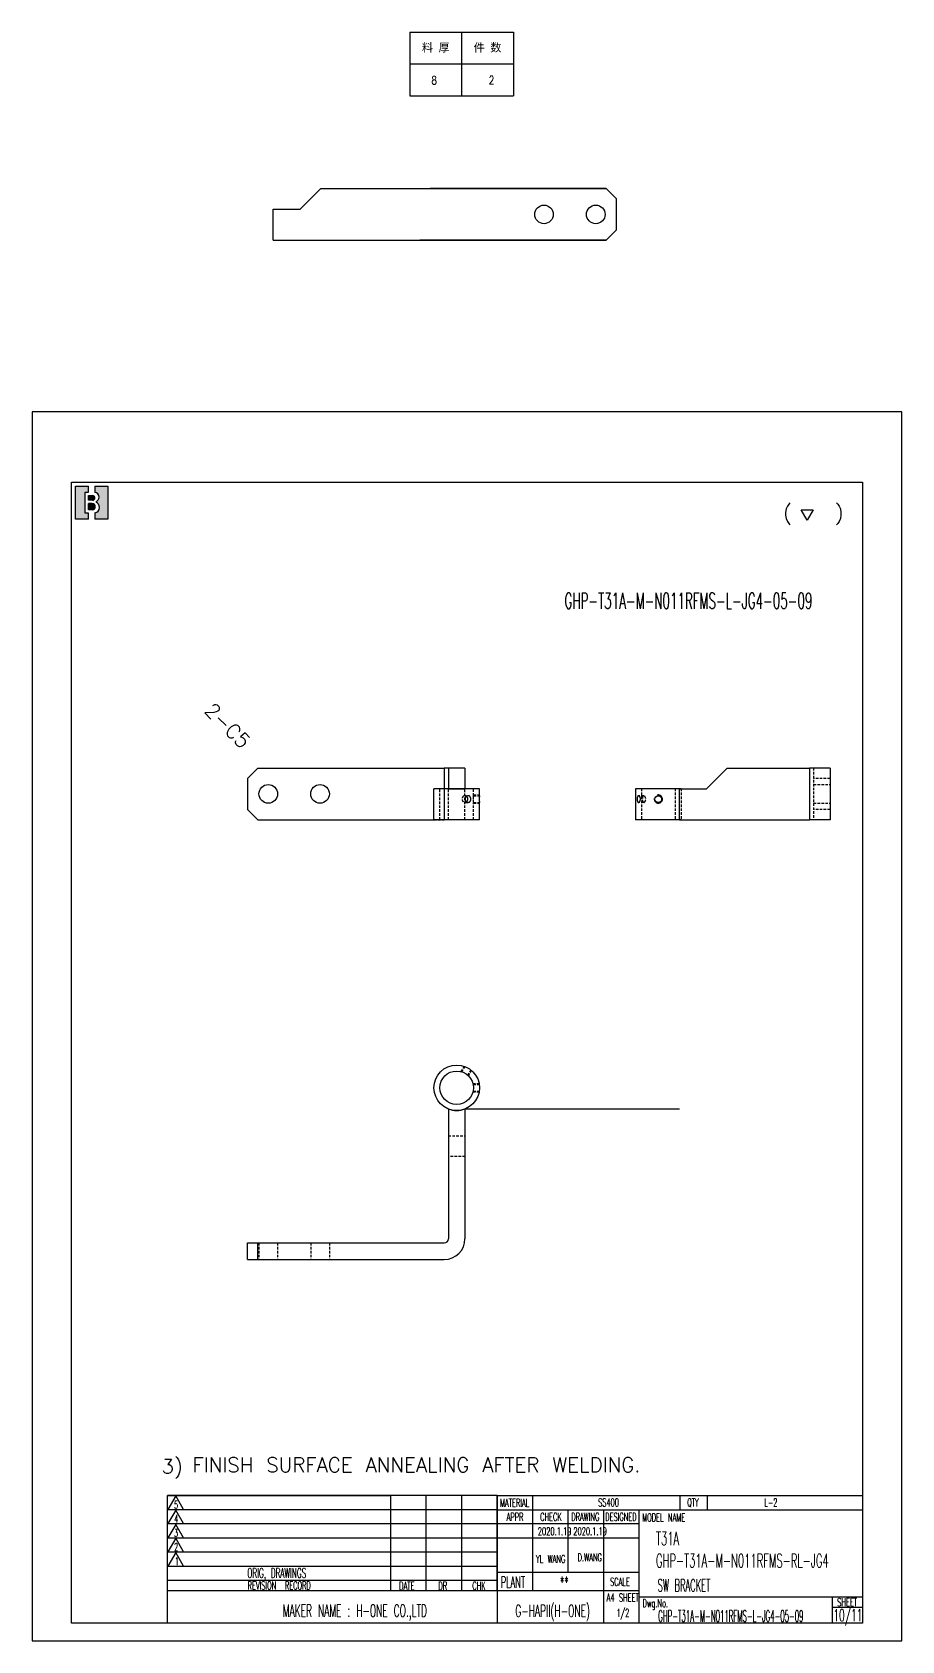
# Model space of a CAD drawing. Header units: inches. Extents: x 10910 to 12477, y 3606 to 4383.
# Drawn here: x 10910 to 11330, y 3606 to 4383 of the extents above; entities that cross this region are included whole.
import ezdxf
from ezdxf.enums import TextEntityAlignment as Align

# ---------------------------------------------------------------- set-up
doc = ezdxf.new("R2010")
doc.units = ezdxf.units.IN
doc.header["$MEASUREMENT"] = 0
doc.linetypes.add('HIDDEN-HOKUTO', pattern=[3.8, 2.5, -1.3])
doc.layers.add('AM_4', color=253, linetype='Continuous', lineweight=25)
for name, color, linetype in [('AM_HID', 1, 'HIDDEN-HOKUTO'), ('AM_VIS', 7, 'Continuous'), ('list', 3, 'Continuous'), ('title_frame', 7, 'Continuous'), ('word_dim', 253, 'Continuous')]:
    doc.layers.add(name, color=color, linetype=linetype)
doc.layers.get('word_dim').off()
doc.styles.add('DIM', font='romans.shx', dxfattribs={"width": 0.8, "bigfont": 'bigfont.shx'})
doc.styles.add('MX_NOTE_STANDARD', font='txt.shx', dxfattribs={"bigfont": 'bigfont.shx'})
doc.styles.get("Standard").update_dxf_attribs({"font": 'txt', "bigfont": 'gbcbig.shx'})

# ---------------------------------------------------------------- blocks, each defined once
blk = doc.blocks.new('B\\M+18B40\\M+196A7\\M+100CF\\M+100B0\\M+100B8')
blk.add_hatch(color=1).paths.add_polyline_path([(0.3999999986702711, 0.8149999997779807), (0.3999999986702711, 0.9999999997779806), (-1.3297288e-09, 0.9999999997779806), (-1.3297288e-09, -2.220193e-10), (0.3999999986702711, -2.220193e-10), (0.3999999986702711, 0.1849999997779807), (0.2999999986702711, 0.1849999997779807), (0.2999999986702711, 0.8149999997779807)])
h = blk.add_hatch(color=1)
edge = h.paths.add_edge_path()
edge.add_line((0.5999999986702714, 0.9999999997779806), (0.5999999986702718, 0.8142220507965398))
edge.add_arc((0.5849999986702712, 0.6699999997779816), 0.1449999999999991, -5.115907697472721e-13, 84.06222754839428, ccw=False)
edge.add_arc((0.5849999986702707, 0.6699999997779802), 0.1449999999999993, -69.82872865353448, 1.1368683772161603e-13, ccw=False)
edge.add_line((0.6349999986702715, 0.5338934238898192), (0.6349999986702711, 0.5120827805020305))
edge.add_arc((0.5699999986702688, 0.3549999997779789), 0.1700000000000021, 3.979039320256561e-13, 67.5204943905955, ccw=False)
edge.add_arc((0.5699999986702724, 0.3549999997779802), 0.1699999999999993, -79.83575137827683, 0, ccw=False)
edge.add_line((0.5999999986702714, 0.1876679944711657), (0.5999999986702714, -2.220192918400699e-10))
edge.add_line((0.5999999986702714, -2.220193e-10), (0.9999999986702712, -2.220193e-10))
edge.add_line((0.9999999986702712, -2.220193e-10), (0.9999999986702712, 0.9999999997779806))
edge.add_line((0.9999999986702712, 0.9999999997779806), (0.5999999986702714, 0.9999999997779806))
h = blk.add_hatch(color=1)
edge = h.paths.add_edge_path()
edge.add_arc((0.5299999986702706, 0.6449999997779808), 0.07, 359.9999999999989, 450)
edge.add_line((0.5299999986702706, 0.7149999997779806), (0.3999999986702711, 0.7149999997779806))
edge.add_line((0.3999999986702711, 0.7149999997779806), (0.3999999986702711, 0.5749999997779809))
edge.add_line((0.3999999986702711, 0.5749999997779809), (0.5299999986702701, 0.5749999997779809))
edge.add_arc((0.5299999986702701, 0.6449999997779808), 0.07, 270, 359.9999999999999)
h = blk.add_hatch(color=1)
edge = h.paths.add_edge_path()
edge.add_arc((0.5149999986702705, 0.3799999997779802), 0.095, 1.018e-13, 90)
edge.add_line((0.5149999986702705, 0.4749999997779804), (0.3999999986702711, 0.4749999997779808))
edge.add_line((0.3999999986702711, 0.4749999997779808), (0.3999999986702711, 0.2849999997779809))
edge.add_line((0.3999999986702711, 0.2849999997779809), (0.5149999986702718, 0.2849999997779809))
edge.add_arc((0.5149999986702718, 0.379999999777981), 0.095, 270, 360.0000000000003)
at = {"color": 1}
for p, q in [((-1.3297288e-09, -2.220193e-10), (-1.3297288e-09, 0.9999999997779806)), ((-1.3297288e-09, 0.9999999997779806), (0.3999999986702711, 0.9999999997779806)), ((0.3999999986702711, 0.8149999997779807), (0.3999999986702711, 0.9999999997779806)), ((0.5999999986702714, 0.9999999997779806), (0.5999999986702718, 0.8142220507965398)), ((0.5999999986702714, 0.9999999997779806), (0.9999999986702712, 0.9999999997779806)), ((0.9999999986702712, 0.9999999997779806), (0.9999999986702712, -2.220193e-10)), ((0.2999999986702711, 0.8149999997779807), (0.3999999986702711, 0.8149999997779807)), ((0.2999999986702711, 0.1849999997779807), (0.2999999986702711, 0.8149999997779807)), ((0.3999999986702711, 0.7149999997779806), (0.5299999986702706, 0.7149999997779806)), ((0.3999999986702711, 0.5749999997779809), (0.3999999986702711, 0.7149999997779806)), ((0.5299999986702701, 0.5749999997779809), (0.3999999986702711, 0.5749999997779809)), ((0.5699999986702711, 0.5249999997779802), (0.5699999986702716, 0.5249999997779807)), ((0.5999999986702705, 0.6449999997779794), (0.59999999867027, 0.6449999997779803)), ((0.6349999986702715, 0.5338934238898192), (0.6349999986702711, 0.5120827805020305)), ((0.7299999986702704, 0.6699999997779807), (0.7299999986702704, 0.6699999997779802)), ((0.3999999986702711, 0.1849999997779807), (0.2999999986702711, 0.1849999997779807)), ((0.5149999986702705, 0.4749999997779804), (0.3999999986702711, 0.4749999997779808)), ((0.3999999986702711, 0.2849999997779809), (0.3999999986702711, 0.4749999997779808)), ((0.5149999986702718, 0.2849999997779809), (0.3999999986702711, 0.2849999997779809)), ((0.3999999986702711, -2.220193e-10), (0.3999999986702711, 0.1849999997779807)), ((0.5999999986702714, 0.1876679944711657), (0.5999999986702714, -2.220193e-10)), ((0.6099999986702707, 0.3799999997779806), (0.609999998670272, 0.3799999997779815)), ((0.739999998670271, 0.3549999997779802), (0.739999998670271, 0.3549999997779802)), ((0.3999999986702711, -2.220193e-10), (-1.3297288e-09, -2.220193e-10)), ((0.9999999986702712, -2.220193e-10), (0.5999999986702714, -2.220193e-10))]:
    blk.add_line(p, q, dxfattribs=at)
for centre, radius, start, end in [((0.5299999986702706, 0.6449999997779808), 0.07, 359.9999999999989, 90), ((0.5299999986702701, 0.6449999997779808), 0.07, 270, 359.9999999999999), ((0.5849999986702712, 0.6699999997779816), 0.1449999999999991, 359.9999999999995, 84.06222754839432), ((0.5849999986702707, 0.6699999997779802), 0.1449999999999993, 290.1712713464655, 1.781e-13), ((0.5699999986702688, 0.3549999997779789), 0.1700000000000021, 4.58e-13, 67.52049439059552), ((0.5149999986702705, 0.3799999997779802), 0.095, 1.018e-13, 90), ((0.5149999986702718, 0.379999999777981), 0.095, 270, 2.799e-13), ((0.5699999986702724, 0.3549999997779802), 0.1699999999999993, 280.1642486217232, 0)]:
    blk.add_arc(centre, radius, start, end, dxfattribs=at)
blk.add_attdef('B機密ﾏｰｸ', (-0.0857467348302255, 1.074949466596297), '', height=0.2)
blk = doc.blocks.new('12')
at = {"layer": 'title_frame', "color": 3, "linetype": 'Continuous'}
blk.add_lwpolyline([(20.45953957290135, 3.029106033062448), (19.01453957290136, 5.531919449999464), (21.90453957290134, 5.531919449999464)], close=True, dxfattribs=at)
blk.add_text('(   )', height=3.5, dxfattribs=at).set_placement((14.64364134312495, 3.07716278909686))
blk = doc.blocks.new('*T894')
at = {"color": 0, "linetype": 'ByBlock', "lineweight": -2, "transparency": 16777216}
for p, q in [((0, 0), (127, 0)), ((0, 0), (0, -78)), ((63.5, 0), (63.5, -78)), ((127, 0), (127, -78)), ((0, -39), (127, -39)), ((0, -78), (127, -78))]:
    blk.add_line(p, q, dxfattribs=at)
at = {"color": 0, "transparency": 16777216, "char_height": 10, "width": 60.5, "attachment_point": 5}
for s, insert in [('{\\fSimSun|b0|i0|c134|p2;料 厚}', (31.75, -19.5)), ('{\\fSimSun|b0|i0|c134|p2;件 数}', (95.25, -19.5))]:
    blk.add_mtext(s, dxfattribs=dict(at, insert=insert))
blk = doc.blocks.new('拆图参数')
blk.add_blockref('*T894', (-63.5, 78))
at = {"style": 'DIM', "width": 0.8}
blk.add_attdef('6', text='', height=10, dxfattribs=at).set_placement((-37.13150068430696, 18.91196557178046), align=Align.MIDDLE_LEFT)
blk.add_attdef('1', text='', height=10, dxfattribs=at).set_placement((36.64564387762221, 19.27161208553298), align=Align.MIDDLE_CENTER)

msp = doc.modelspace()

# ---------------------------------------------------------------- linework, layer by layer
msp.add_line((11119.41490841761, 3862.553569420011), (11223.03780642459, 3862.553569420011))
at = {"layer": 'AM_4', "ltscale": 0.2500015422761067}
msp.add_line((11109.41490841761, 4027.324971511949), (11109.41490841761, 4017.324909820908), dxfattribs=at)
at = {"layer": 'AM_4'}
msp.add_line((11285.79091229925, 4027.324971511949), (11285.79091229925, 4002.324971511949), dxfattribs=at)
at = {"layer": 'AM_4', "ltscale": 0.5}
msp.add_arc((11212.79085565862, 4012.324971511949), 2, 169.9999933467351, 100.0000141662456, dxfattribs=at)
at = {"layer": 'AM_HID', "ltscale": 0.5}
for p, q in [((11109.41490841761, 4027.324971511949), (11109.41490841761, 4002.324971511949)), ((11285.79091229925, 4027.324971511949), (11285.79091229925, 4002.324971511949)), ((11287.79091229925, 4027.324971511949), (11287.79091229925, 4002.324971511949)), ((11295.79091229925, 4022.324971511949), (11287.79091229925, 4022.324971511949)), ((11107.3149084176, 4002.324971511949), (11107.3149084176, 4017.324971511949)), ((11109.41490841761, 4017.324909820908), (11109.41490841761, 4002.324971511949)), ((11111.41490841761, 4002.324971511949), (11111.41490841761, 4017.324971511949)), ((11119.41490841761, 4002.324971511949), (11119.41490841761, 4017.324971511949)), ((11119.46486455769, 4013.945971511177), (11120.91486622571, 4013.94597151122)), ((11123.51490658381, 4014.32497151077), (11126.41490273507, 4014.324971511308)), ((11123.51490806041, 4013.945971511177), (11123.5149084176, 4017.324971511949)), ((11123.51490806041, 4013.945971511177), (11126.41490813262, 4013.94597151122)), ((11126.38057673124, 4013.693748940921), (11126.40496116049, 4013.877053462336)), ((11205.77602497789, 4013.945971511177), (11203.26455218655, 4013.94597151122)), ((11204.69085565862, 4017.324971511949), (11204.69085565862, 4002.324971511949)), ((11220.89085565862, 4017.324971511949), (11220.89085565862, 4002.324971511949)), ((11223.03780642458, 4002.324971511949), (11223.03780642458, 4017.324971511949)), ((11223.79085565862, 4017.324971511949), (11223.79085565862, 4002.324971511949)), ((11223.79085565862, 4017.324971511949), (11223.79085565862, 4002.324971511949)), ((11287.79091229925, 4019.324971510057), (11295.79091229925, 4019.324971510057)), ((11287.79091229925, 4019.324971510057), (11295.79091229925, 4019.324971510057)), ((11119.46495192031, 4010.703971512735), (11120.91495032452, 4010.703971512677)), ((11120.11925517362, 4010.902410179132), (11120.1709372173, 4010.938895548304)), ((11123.51490658381, 4010.324971513142), (11126.41490273507, 4010.324971512603)), ((11123.51490806041, 4010.703971512735), (11126.41490813262, 4010.703971512677)), ((11123.5149084176, 4002.324971511949), (11123.51490806041, 4010.703971512735)), ((11126.41490813262, 4010.703971512677), (11126.40759438203, 4010.754353210901)), ((11205.77607541673, 4010.703971512735), (11203.26460074103, 4010.703971512677)), ((11287.79091229925, 4010.324971513855), (11295.79091229925, 4010.324971513855)), ((11287.79091229925, 4010.324971513855), (11295.79091229925, 4010.324971513855)), ((11295.79091229925, 4007.324971511949), (11287.79091229925, 4007.324971511949)), ((11104.41485736995, 4002.324971511949), (11109.41490841761, 4002.324971511949)), ((11111.41490841761, 4002.324971511949), (11109.41490841761, 4002.324971511949)), ((11115.41490841761, 4002.324971511949), (11111.41490841761, 4002.324971511949)), ((11119.41490841761, 4002.324971511949), (11115.41490841761, 4002.324971511949)), ((11223.79085565862, 4002.324971511949), (11223.03761941328, 4002.324971511949)), ((11117.60745985029, 3880.598130663336), (11119.09118477259, 3883.16801761353)), ((11117.97915572284, 3880.483926800927), (11119.45103651329, 3883.033299112419)), ((11120.78681008114, 3878.862926801364), (11122.25869087136, 3881.412299113002)), ((11121.07156146346, 3878.598130664486), (11122.55528638603, 3881.168017614505)), ((11123.26411289616, 3874.800520184846), (11126.23156274102, 3874.800520185006)), ((11123.35105738637, 3874.421520185544), (11126.29481896705, 3874.421520185413)), ((11123.26411289616, 3870.800520187131), (11126.23156274102, 3870.800520186971)), ((11123.35105738637, 3871.179520186433), (11126.29481896705, 3871.179520186564)), ((11111.41490841761, 3849.564924482856), (11119.41490841761, 3849.564924482856)), ((11119.41490841761, 3839.564924482856), (11111.41490841761, 3839.564924482856)), ((11019.41490841761, 3789.800463545358), (11019.41490841761, 3797.800463545358)), ((11019.91490841951, 3797.800463545358), (11019.91490841951, 3789.800463545358)), ((11028.9149084157, 3797.800463545358), (11028.9149084157, 3789.800463545358)), ((11044.91490841951, 3797.800463545358), (11044.91490841951, 3789.800463545358)), ((11053.9149084157, 3797.800463545358), (11053.9149084157, 3789.800463545358))]:
    msp.add_line(p, q, dxfattribs=at)
for centre, radius, start, end in [((11119.48063742248, 4012.593369579412), 1.353204458895959, 90.66810315943765, 121.5061815754178), ((11119.46722692185, 4012.77509803625), 1.170860149564662, 53.0616525185514, 90.11560028975026), ((11131.44063284594, 4012.326022671029), 8.08920718130821, 168.4499171307254, 190.1360491939381), ((11131.44063284592, 4012.323920352882), 8.089207181298026, 169.8639508060619, 191.5500828692746), ((11119.46774003309, 4011.872739184127), 1.168722484816713, 269.8633203203921, 303.8788866831083)]:
    msp.add_arc(centre, radius, start, end, dxfattribs=at)
for points, knots in [([(11118.77319397031, 4013.747532844779), (11118.56396716019, 4013.622506985124), (11118.37582028761, 4013.452768297345), (11118.21991091165, 4013.246282835014), (11117.99051833028, 4012.777883420905), (11117.94976019471, 4012.253789603393), (11117.9819637629, 4011.98934282469), (11118.14542518872, 4011.490950374329), (11118.4747739494, 4011.093709430195), (11118.67234530731, 4010.931758618218), (11118.95750618533, 4010.781575211996), (11119.25771695645, 4010.718558291326), (11119.32709113717, 4010.708826723948), (11119.39619938391, 4010.703969042475), (11119.46495192031, 4010.703971512735)], [0, 0, 0, 0, 0, 0, 2.215827916963254, 2.215827916963254, 2.215827916963254, 4.466424131390548, 4.466424131390548, 4.466424131390548, 6.68689744510533, 6.68689744510533, 6.68689744510533, 7.345169402684171, 7.345169402684171, 7.345169402684171, 7.345169402684171, 7.345169402684171, 7.345169402684171]), ([(11205.41983685885, 4013.747532844779), (11205.32204424131, 4013.619270704093), (11205.24543164202, 4013.446099781449), (11205.19023522502, 4013.240193910871), (11205.09843378829, 4012.704546485201), (11205.09547433294, 4012.113414801166), (11205.11906345569, 4011.767077430533), (11205.20389721355, 4011.276529400584), (11205.38399785619, 4010.9278766518), (11205.4597390161, 4010.828922219549), (11205.57115413969, 4010.743528020033), (11205.69645460802, 4010.710685928792), (11205.7226393136, 4010.706198332412), (11205.74918576779, 4010.703969839381), (11205.77607541673, 4010.703971512735)], [0, 0, 0, 0, 0, 0, 2.062684114372507, 2.062684114372507, 2.062684114372507, 4.991990290755052, 4.991990290755052, 4.991990290755052, 6.562671335183923, 6.562671335183923, 6.562671335183923, 6.966017355030375, 6.966017355030375, 6.966017355030375, 6.966017355030375, 6.966017355030375, 6.966017355030375]), ([(11206.19698565692, 4010.902410179132), (11206.33350684846, 4011.030233700763), (11206.45801981915, 4011.202330327349), (11206.5613508858, 4011.406669480162), (11206.74392818887, 4011.945262368553), (11206.75613497323, 4012.547846906371), (11206.69808844531, 4012.89380801401), (11206.50874015898, 4013.405982406144), (11206.21234793013, 4013.757987101857), (11206.08684927181, 4013.862609625521), (11205.94572087344, 4013.930803652114), (11205.81027648908, 4013.944780831796), (11205.79879874991, 4013.945575118912), (11205.78738115122, 4013.945972217905), (11205.77602497789, 4013.945971511177)], [0, 0, 0, 0, 0, 0, 2.110477311037478, 2.110477311037478, 2.110477311037478, 5.071751936186489, 5.071751936186489, 5.071751936186489, 6.904176305953603, 6.904176305953603, 6.904176305953603, 7.074526479814847, 7.074526479814847, 7.074526479814847, 7.074526479814847, 7.074526479814847, 7.074526479814847])]:
    msp.add_open_spline(points, degree=5, knots=knots, dxfattribs=at)
for points in [[(11205.77602497789, 4013.945971511177), (11205.69442611193, 4013.945966433009), (11205.61599924742, 4013.925422482821), (11205.54335955399, 4013.883944282704), (11205.47786892576, 4013.823646127322), (11205.41983685885, 4013.747532844779)], [(11205.77607541673, 4010.703971512735), (11205.85897111596, 4010.70397667136), (11205.9451278289, 4010.725176643089), (11206.0319483312, 4010.767158355174), (11206.11655084973, 4010.827099817401), (11206.19698565692, 4010.902410179132)]]:
    msp.add_open_spline(points, degree=5, dxfattribs=at)
at = {"layer": 'AM_VIS', "ltscale": 0.3535533905932738}
for p, q in [((11049.82332390192, 4307.391914786247), (11039.82332390192, 4297.391914786247)), ((11246.02645136175, 4027.324971511949), (11236.02645136175, 4017.324971511949))]:
    msp.add_line(p, q, dxfattribs=at)
at = {"layer": 'AM_VIS'}
for p, q in [((11049.82332390192, 4307.391914786247), (11187.58467896475, 4307.391914786247)), ((11187.58467896475, 4307.391914786247), (11102.5847300124, 4307.391914786247)), ((11026.83467896475, 4282.391914786247), (11187.58467896475, 4282.391914786247)), ((11187.58467896475, 4282.391914786247), (11097.58467896475, 4282.391914786247)), ((11019.41490841761, 4027.324971511949), (11109.41490841761, 4027.324971511949)), ((11246.02645136175, 4027.324971511949), (11285.79091229925, 4027.324971511949)), ((11295.79091229925, 4027.324971511949), (11295.79091229925, 4002.324971511949)), ((11223.79085565862, 4017.324971511949), (11201.79085565862, 4017.324971511949)), ((11019.41490841761, 4002.324971511949), (11104.41485736995, 4002.324971511949)), ((11223.03761941328, 4002.324971511949), (11201.79085565862, 4002.324971511949)), ((11223.03780642458, 4002.324971511949), (11285.79091229925, 4002.324971511949)), ((11111.41490841761, 3862.553569420026), (11111.41490841761, 3799.800463545358)), ((11119.41490841761, 3862.553569420026), (11119.41490841761, 3799.800463545358)), ((11019.41490841761, 3797.800463545358), (11109.41490841761, 3797.800463545358)), ((11019.41490841761, 3789.800463545358), (11109.41490841761, 3789.800463545358))]:
    msp.add_line(p, q, dxfattribs=at)
at = {"layer": 'AM_VIS', "ltscale": 0.1767766952966369}
for p, q in [((11192.58467896475, 4302.391914786247), (11187.58467896475, 4307.391914786247)), ((11192.58467896475, 4287.391914786247), (11187.58467896475, 4282.391914786247)), ((11014.41490841761, 4022.324971511949), (11019.41490841761, 4027.324971511949)), ((11014.41490841761, 4007.324971511949), (11019.41490841761, 4002.324971511949))]:
    msp.add_line(p, q, dxfattribs=at)
at = {"layer": 'AM_VIS', "ltscale": 0.375}
for p, q in [((11192.58467896475, 4287.391914786247), (11192.58467896475, 4302.391914786247)), ((11026.83467896475, 4282.391914786247), (11026.83467896475, 4297.391914786247)), ((11014.41490841761, 4022.324971511949), (11014.41490841761, 4007.324971511949)), ((11104.41490841761, 4002.324971511949), (11104.41490841761, 4017.324971511949)), ((11201.79085565862, 4017.324971511949), (11201.79085565862, 4002.324971511949)), ((11223.03780642458, 4002.324971511949), (11223.03780642458, 4017.324971511949))]:
    msp.add_line(p, q, dxfattribs=at)
at = {"layer": 'AM_VIS', "ltscale": 0.3247161234291298}
for p, q in [((11026.83467896475, 4297.391914786247), (11039.82332390192, 4297.391914786247)), ((11223.03780642458, 4017.324971511949), (11236.02645136175, 4017.324971511949))]:
    msp.add_line(p, q, dxfattribs=at)
at = {"layer": 'AM_VIS', "ltscale": 0.05}
msp.add_line((11111.41490841761, 4027.324971511949), (11109.41490841761, 4027.324971511949), dxfattribs=at)
at = {"layer": 'AM_VIS', "ltscale": 0.2}
for p, q in [((11119.41490841761, 4027.324971511949), (11111.41490841761, 4027.324971511949)), ((11014.41490841761, 3789.800463545358), (11014.41490841761, 3797.800463545358)), ((11019.41490841761, 3789.800463545358), (11019.41490841761, 3797.800463545358))]:
    msp.add_line(p, q, dxfattribs=at)
at = {"layer": 'AM_VIS', "ltscale": 0.25}
for p, q in [((11111.41490841761, 4027.324971511949), (11111.41490841761, 4017.324971511949)), ((11119.41490841761, 4027.324971511949), (11119.41490841761, 4017.324971511949)), ((11295.79091229925, 4027.324971511949), (11285.79091229925, 4027.324971511949)), ((11295.79091229925, 4002.324971511949), (11285.79091229925, 4002.324971511949))]:
    msp.add_line(p, q, dxfattribs=at)
at = {"layer": 'AM_VIS', "ltscale": 0.275}
for p, q in [((11115.41490841761, 4017.324971511949), (11104.41490841761, 4017.324971511949)), ((11126.41490841761, 4017.324971511949), (11115.41490841761, 4017.324971511949)), ((11115.41490841761, 4002.324971511949), (11104.41490841761, 4002.324971511949)), ((11126.41490841761, 4002.324971511949), (11115.41490841761, 4002.324971511949))]:
    msp.add_line(p, q, dxfattribs=at)
at = {"layer": 'AM_VIS', "ltscale": 0.1}
for p, q in [((11111.41490841761, 4017.324971511949), (11115.41490841761, 4017.324971511949)), ((11115.41490841761, 4017.324971511949), (11119.41490841761, 4017.324971511949))]:
    msp.add_line(p, q, dxfattribs=at)
at = {"layer": 'AM_VIS', "ltscale": 0.005007881733945256}
msp.add_line((11126.4149054612, 4013.94595368543), (11126.38742133606, 4013.747532844779), dxfattribs=at)
at = {"layer": 'AM_VIS', "ltscale": 0.0844750000181793}
msp.add_line((11126.41490813262, 4013.94597151122), (11126.41490841761, 4017.324971511949), dxfattribs=at)
at = {"layer": 'AM_VIS', "ltscale": 0.00373562391236018}
msp.add_line((11126.40759438203, 4010.754353210901), (11126.38742133606, 4010.902410179132), dxfattribs=at)
at = {"layer": 'AM_VIS', "ltscale": 0.2094750000181791}
msp.add_line((11126.41490841761, 4002.324971511949), (11126.41490813262, 4010.703971512677), dxfattribs=at)
at = {"layer": 'AM_VIS', "ltscale": 0.125}
for p, q in [((11014.41490841761, 3797.800463545358), (11019.41490841761, 3797.800463545358)), ((11014.41490841761, 3789.800463545358), (11019.41490841761, 3789.800463545358))]:
    msp.add_line(p, q, dxfattribs=at)
at = {"layer": 'AM_VIS'}
for centre, radius in [((11157.58467896475, 4294.891914786247), 4.500000000000004), ((11182.58467896475, 4294.891914786247), 4.500000000000004), ((11024.41490841761, 4014.824971511949), 4.500000000000004), ((11049.41490841761, 4014.824971511949), 4.500000000000004), ((11212.79085565862, 4012.324971511949), 1.621), ((11115.41490841761, 3872.800520185981), 11), ((11115.41490841761, 3872.800520185981), 8.1)]:
    msp.add_circle(centre, radius, dxfattribs=at)
for centre, radius, start, end in [((11120.92808255797, 4012.618774976817), 1.327704478039487, 90.57053722701795, 121.803254012239), ((11137.25816294255, 4012.324881290001), 10.96326872181336, 172.8274335686371, 187.4549780985519), ((11137.28372278726, 4012.32446712413), 10.9887691957018, 172.559239079969, 188.4800971947803), ((11120.91537137164, 4011.895996708179), 1.192057171038106, 269.9797619864846, 303.5474319592616), ((11115.41490841761, 3872.800520185981), 11, 248.6763137367046, 291.3236862632954), ((11109.41490841761, 3799.800463545358), 10, 270, 0), ((11109.41490841761, 3799.800463545358), 2, 270, 0)]:
    msp.add_arc(centre, radius, start, end, dxfattribs=at)
for points, knots in [([(11120.22813427517, 4013.747532844779), (11120.02162334775, 4013.622380223565), (11119.8367655853, 4013.452291639278), (11119.68472505494, 4013.245394171204), (11119.46187451912, 4012.776997082142), (11119.42266015342, 4012.254406846117), (11119.45358949963, 4011.990433160626), (11119.61161795319, 4011.492422391431), (11119.93375125643, 4011.094104841617), (11120.12790874865, 4010.931794161111), (11120.40980065636, 4010.781510838092), (11120.70811833899, 4010.718550408568), (11120.7772695873, 4010.708820855699), (11120.8462405034, 4010.703969136189), (11120.91495032452, 4010.703971512677)], [0, 0, 0, 0, 0, 0, 2.208662567923545, 2.208662567923545, 2.208662567923545, 4.454323504616596, 4.454323504616596, 4.454323504616596, 6.667938820601787, 6.667938820601787, 6.667938820601787, 7.325793721461149, 7.325793721461149, 7.325793721461149, 7.325793721461149, 7.325793721461149, 7.325793721461149]), ([(11120.1709372173, 4010.938895548304), (11120.31162547375, 4011.043718550707), (11120.4357769191, 4011.174824641206), (11120.53972212819, 4011.327883247886), (11120.73528361935, 4011.72847343254), (11120.80789594446, 4012.189367749557), (11120.80774030308, 4012.462991642099), (11120.73469737, 4012.92330852825), (11120.53891239586, 4013.323270027092), (11120.43515728182, 4013.47576771818), (11120.31128660153, 4013.606477108816), (11120.17093717219, 4013.711046791086)], [0, 0, 0, 0, 0, 0, 1.682021953444175, 1.682021953444175, 1.682021953444175, 3.98974402766931, 3.98974402766931, 3.98974402766931, 5.667652626692461, 5.667652626692461, 5.667652626692461, 5.667652626692461, 5.667652626692461, 5.667652626692461]), ([(11121.5741954785, 4010.902410179132), (11121.7649554338, 4011.027875068586), (11121.93029161095, 4011.198782623239), (11122.06099235071, 4011.406473221377), (11122.24988246094, 4011.873855260451), (11122.2821600404, 4012.390949879121), (11122.25745557764, 4012.653935566053), (11122.12752654416, 4013.150253255331), (11121.84640062984, 4013.552295176927), (11121.67271259863, 4013.716299426556), (11121.40966862694, 4013.867880289461), (11121.12096404535, 4013.931216576329), (11121.0525728407, 4013.941083471556), (11120.98385030481, 4013.945973897181), (11120.91486622571, 4013.94597151122)], [0, 0, 0, 0, 0, 0, 2.177338226104371, 2.177338226104371, 2.177338226104371, 4.412298295006289, 4.412298295006289, 4.412298295006289, 6.596229079931709, 6.596229079931709, 6.596229079931709, 7.256704236225846, 7.256704236225846, 7.256704236225846, 7.256704236225846, 7.256704236225846, 7.256704236225846]), ([(11202.89980632885, 4013.747532844779), (11202.79679951992, 4013.619249884624), (11202.71364760522, 4013.445973558922), (11202.65201859775, 4013.23998950329), (11202.54825402049, 4012.703957999361), (11202.54405299212, 4012.112418692591), (11202.5720086188, 4011.765945122246), (11202.66963749905, 4011.275421203627), (11202.86306347163, 4010.927306839559), (11202.94307294363, 4010.828542914259), (11203.05815812952, 4010.743367649603), (11203.18492990397, 4010.710644154376), (11203.21122427943, 4010.706185955863), (11203.23778677233, 4010.703969906364), (11203.26460074103, 4010.703971512677)], [0, 0, 0, 0, 0, 0, 2.06648494486573, 2.06648494486573, 2.06648494486573, 4.994479357900136, 4.994479357900136, 4.994479357900136, 6.567802969249697, 6.567802969249697, 6.567802969249697, 6.970010478407385, 6.970010478407385, 6.970010478407385, 6.970010478407385, 6.970010478407385, 6.970010478407385]), ([(11203.67695512692, 4010.902410179132), (11203.80843833928, 4011.030371625809), (11203.92679144693, 4011.202857599961), (11204.02366651403, 4011.407666514704), (11204.19369556303, 4011.945987005576), (11204.20448967454, 4012.546039191674), (11204.15161330006, 4012.891897470024), (11203.97575851714, 4013.404903263031), (11203.69247447716, 4013.758075587324), (11203.57150374269, 4013.862637617032), (11203.43351720581, 4013.930704521673), (11203.29902925811, 4013.944761386872), (11203.28749176972, 4013.945568705024), (11203.27599901466, 4013.945972196979), (11203.26455218655, 4013.94597151122)], [0, 0, 0, 0, 0, 0, 2.101724331179563, 2.101724331179563, 2.101724331179563, 5.053896583426289, 5.053896583426289, 5.053896583426289, 6.878982811528588, 6.878982811528588, 6.878982811528588, 7.050689707082864, 7.050689707082864, 7.050689707082864, 7.050689707082864, 7.050689707082864, 7.050689707082864])]:
    msp.add_open_spline(points, degree=5, knots=knots, dxfattribs=at)
for points in [[(11203.26455218655, 4013.94597151122), (11203.18284270891, 4013.945966616189), (11203.10347395356, 4013.925367379652), (11203.02898193627, 4013.883878378157), (11202.96090175475, 4013.823620068233), (11202.89980632885, 4013.747532844779)], [(11203.26460074103, 4010.703971512677), (11203.34726608622, 4010.70397646481), (11203.43232096288, 4010.725058858097), (11203.51724068034, 4010.766919402365), (11203.59938274728, 4010.826915568501), (11203.67695512692, 4010.902410179132)]]:
    msp.add_open_spline(points, degree=5, dxfattribs=at)
at = {"layer": 'title_frame'}
for p, q in [((10929.39467224473, 3614.008010341644), (10929.39467224473, 4165.508010341644)), ((10929.39467224473, 4165.508010341644), (11311.39467224473, 4165.508010341644)), ((10939.39467224473, 4165.508010341644), (11311.39467224473, 4165.508010341644)), ((11311.39467224473, 4165.508010341644), (11311.39467224473, 3614.008010341644)), ((10975.74467224474, 3614.008010341644), (10975.74467224474, 3675.748010341634)), ((10975.74467224474, 3675.748010341634), (11083.54467224473, 3675.748010341634)), ((11134.99467224474, 3675.748010341634), (10975.74467224474, 3675.748010341634)), ((10979.70477745124, 3675.506049051127), (10975.94549745124, 3668.994785091261)), ((10983.46405745124, 3668.994785091261), (10979.70477745124, 3675.506049051127)), ((11083.54467224473, 3629.688010341637), (11083.54467224473, 3675.748010341634)), ((11100.69467224472, 3629.688010341637), (11100.69467224472, 3675.748010341634)), ((11100.69467224472, 3629.688010341637), (11100.69467224472, 3675.748010341634)), ((11117.84467224475, 3629.688010341637), (11117.84467224475, 3675.748010341634)), ((11117.84467224475, 3629.688010341637), (11117.84467224475, 3675.748010341634)), ((11134.99467224474, 3675.748010341634), (11134.99467224474, 3668.888010341619)), ((11134.99467224474, 3675.748010341634), (11134.99467224474, 3614.008010341644)), ((11134.99467224474, 3675.748010341634), (11134.99467224474, 3614.008010341644)), ((11134.99467224474, 3629.688010341637), (11134.99467224474, 3675.748010341634)), ((11134.99467224474, 3675.748010341634), (11311.39467224473, 3675.748010341634)), ((11152.14467224473, 3629.688010341637), (11152.14467224473, 3675.748010341634)), ((11223.19467224472, 3675.748010341634), (11223.19467224472, 3668.888010341619)), ((11236.3398867487, 3675.748010341634), (11236.3398867487, 3668.888010341619)), ((11083.54467224473, 3668.888010341619), (10975.74467224474, 3668.888010341619)), ((11134.99467224474, 3668.888010341619), (10975.74467224474, 3668.888010341619)), ((11083.54467224473, 3662.028010341633), (10975.74467224474, 3662.028010341633)), ((11134.99467224474, 3662.028010341633), (10975.74467224474, 3662.028010341633)), ((10975.94549745124, 3668.994785091261), (10983.46405745124, 3668.994785091261)), ((10979.70477745124, 3668.690556952064), (10975.94549745124, 3662.179292992197)), ((10975.94549745124, 3662.179292992197), (10983.46405745124, 3662.179292992197)), ((10983.46405745124, 3662.179292992197), (10979.70477745124, 3668.690556952064)), ((11134.99467224474, 3668.888010341619), (11311.39467224473, 3668.888010341619)), ((11203.59467224475, 3662.028010341633), (11134.99467224474, 3662.028010341633)), ((11169.29467224473, 3638.697302411023), (11169.29467224473, 3668.888010341619)), ((11186.44467224472, 3614.008010341644), (11186.44467224472, 3668.888010341619)), ((11203.59467224475, 3614.008010341644), (11203.59467224475, 3668.888010341619)), ((11083.54467224473, 3655.168010341618), (10975.74467224474, 3655.168010341618)), ((11134.99467224474, 3655.168010341618), (10975.74467224474, 3655.168010341618)), ((10979.70477745124, 3661.772663752755), (10975.94549745124, 3655.261399792889)), ((10975.94549745124, 3655.261399792889), (10983.46405745124, 3655.261399792889)), ((10979.70477745124, 3655.082893260612), (10975.94549745124, 3648.571629300746)), ((10983.46405745124, 3655.261399792889), (10979.70477745124, 3661.772663752755)), ((10983.46405745124, 3648.571629300746), (10979.70477745124, 3655.082893260612)), ((11203.59467224475, 3655.168010341618), (11134.99467224474, 3655.168010341618)), ((11083.54467224473, 3648.308010341632), (10975.74467224474, 3648.308010341632)), ((11134.99467224474, 3648.308010341632), (10975.74467224474, 3648.308010341632)), ((10975.94549745124, 3648.571629300746), (10983.46405745124, 3648.571629300746)), ((10979.70477745124, 3648.165000061304), (10975.94549745124, 3641.653736101438)), ((10983.46405745124, 3641.653736101438), (10979.70477745124, 3648.165000061304)), ((11083.54467224473, 3641.448010341617), (10975.74467224474, 3641.448010341617)), ((11134.99467224474, 3641.448010341617), (10975.74467224474, 3641.448010341617)), ((10975.94549745124, 3641.653736101438), (10983.46405745124, 3641.653736101438)), ((11134.99467224474, 3638.697302411023), (11203.59467224475, 3638.697302411023)), ((11083.54467224473, 3634.588010341631), (10975.74467224474, 3634.588010341631)), ((11134.99467224474, 3634.588010341631), (10975.74467224474, 3634.588010341631)), ((11134.99467224474, 3629.688010341637), (10975.74467224474, 3629.688010341637)), ((11203.59467224475, 3629.688010341637), (11134.99467224474, 3629.688010341637)), ((11203.59467224475, 3626.748010341634), (11311.39467224473, 3626.748010341634)), ((11296.69467224472, 3626.748010341634), (11296.69467224472, 3614.008010341644)), ((11296.69467224472, 3621.84801034164), (11311.39467224473, 3621.84801034164)), ((11311.39467224473, 3614.008010341644), (10929.39467224473, 3614.008010341644)), ((11311.39467224473, 3614.008010341644), (11203.59467224475, 3614.008010341644))]:
    msp.add_line(p, q, dxfattribs=at)
at = {"layer": 'title_frame', "color": 4}
msp.add_lwpolyline([(10910.39467224473, 3605.508010341644), (11330.39467224473, 3605.508010341644), (11330.39467224473, 4199.508010341644), (10910.39467224473, 4199.508010341644)], close=True, dxfattribs=at)

# ---------------------------------------------------------------- block references
at = {"xscale": 0.3937007874015748, "yscale": 0.3937007874015748, "zscale": 0.3937007874015748}
msp.add_blockref('拆图参数', (11117.80737292653, 4352.25001714928), dxfattribs=at).add_auto_attribs({'1': '2', '6': '8'})
at = {"layer": 'AM_VIS', "xscale": 15.55749999999534, "yscale": 15.875, "zscale": 15.875}
msp.add_blockref('B\\M+18B40\\M+196A7\\M+100CF\\M+100B0\\M+100B8', (10931.35468683323, 4147.633010345166), dxfattribs=at)
at = {"layer": 'word_dim', "ltscale": 2, "xscale": 2, "yscale": 2, "zscale": 2}
msp.add_blockref('12', (11243.80776827735, 4141.048529812459), dxfattribs=at)

# ---------------------------------------------------------------- texts
at = {"layer": 'list', "ltscale": 2}
msp.add_text('2-C5', height=7, rotation=315, dxfattribs=at).set_placement((11010.03199118139, 4034.654796043414), align=Align.BOTTOM_RIGHT)
at = {"layer": 'list', "linetype": 'Continuous', "ltscale": 2}
for s, p in [('3) ', (10972.88131153684, 3686.31534386524)), ('FINISH SURFACE ANNEALING AFTER WELDING.', (10987.81343887307, 3687.063621687371))]:
    msp.add_text(s, height=7, dxfattribs=at).set_placement(p)
at = {"layer": 'title_frame', "color": 3, "style": 'MX_NOTE_STANDARD'}
for s, height, width, p in [('GHP-T31A-M-N011RFMS-L-JG4-05-09', 7.733376000000001, 0.5450000000000002, (11167.47651049088, 4104.317833335826)), ('5', 3.75928, 0.5450000000000002, (10978.91524054797, 3669.436805962239)), ('MATERIAL', 3.866688, 0.5450000000000002, (11136.33893617563, 3670.284726854941)), ('SS400', 3.866688, 0.5450000000000002, (11183.74141629018, 3670.452578893138)), ('QTY', 3.866688, 0.5450000000000002, (11226.74093777506, 3670.452578893138)), ('L-2', 3.866688, 0.5450000000000002, (11263.99657605024, 3670.452578893138)), ('4', 3.75928, 0.5450000000000002, (10978.91524054797, 3662.621313863175)), ('APPR', 3.866688, 0.5450000000000002, (11139.53029499713, 3663.481210237168)), ('CHECK', 3.866688, 0.5450000000000002, (11155.72201454768, 3663.481210237168)), ('DRAWING', 3.866688, 0.5450000000000002, (11170.76101573575, 3663.481210237168)), ('DESIGNED', 3.866688, 0.5450000000000002, (11187.14397518483, 3663.481210237168)), ('MODEL NAME', 3.866688, 0.5450000000000002, (11205.00085459865, 3663.186506345406)), ('3', 3.75928, 0.5450000000000002, (10978.91524054797, 3655.703420663867)), ('2020.1.19', 3.724, 0.5450000000000002, (11154.5939460866, 3656.548520393324)), ('2020.1.19', 3.724, 0.5450000000000002, (11171.74394608656, 3656.548520393324)), ('T31A', 6.468, 0.5450000000000002, (11211.67713901279, 3651.741625054946)), ('2', 3.75928, 0.5450000000000002, (10978.91524054797, 3649.013650171724)), ('YL WANG', 3.724, 0.6, (11153.6807108018, 3643.189922792433)), ('D.WANG', 3.724, 0.6, (11173.8325965255, 3643.94881328216)), ('GHP-T31A-M-N011RFMS-RL-JG4', 6.468, 0.5450000000000002, (11211.67713901279, 3641.0089042988)), ('1', 3.75928, 0.5450000000000002, (10979.30772470625, 3642.095756972416)), ('ORIG, DRAWINGS', 4.725952102432252, 0.5450000000000002, (11014.29232458084, 3635.885179783425)), ('REVISION  RECORD', 3.866688, 0.5450000000000002, (11014.39238315498, 3630.322334107044)), ('DATE', 3.866688, 0.5450000000000002, (11087.61928038061, 3630.162624670545)), ('DR', 3.866688, 0.5450000000000002, (11106.60725630436, 3630.142188356087)), ('CHK', 3.866688, 0.5450000000000002, (11122.96053182617, 3630.207715990258)), ('PLANT', 5.3704, 0.5450000000000002, (11136.666805925, 3631.19566924847)), ('**', 5.3704, 0.5450000000000002, (11165.38060723775, 3631.19566924847)), ('SCALE', 3.866688, 0.5450000000000002, (11189.49592520745, 3632.076905217025)), ('SW BRACKET', 5.88, 0.5, (11212.46573597912, 3629.425721541894)), ('MAKER NAME : H-ONE CO.,LTD ', 5.88, 0.5450000000000002, (11031.40364242002, 3617.141155000372)), ('G-HAPII(H-ONE)', 5.88, 0.5450000000000002, (11143.70645251845, 3617.04463384912)), ('A4 SHEET', 3.866688, 0.5450000000000002, (11187.8539107921, 3624.441817115297)), ('Dwg.No.', 3.866688, 0.5450000000000002, (11205.17256478302, 3621.804020406303)), ('SHEET', 3.866688, 0.5450000000000002, (11299.17451558589, 3622.26279616851)), ('1/2', 3.866688, 0.5450000000000002, (11192.55739689817, 3617.083208656407)), ('GHP-T31A-M-N011RFMS-L-JG4-05-09', 5.600000000000001, 0.4409999999999739, (11212.74630075644, 3614.690659040734)), ('10/11', 5.88, 0.5450000000000002, (11297.35284938998, 3614.940391037878))]:
    msp.add_text(s, height=height, dxfattribs=dict(at, width=width)).set_placement(p)

doc.saveas('drawing.dxf')
